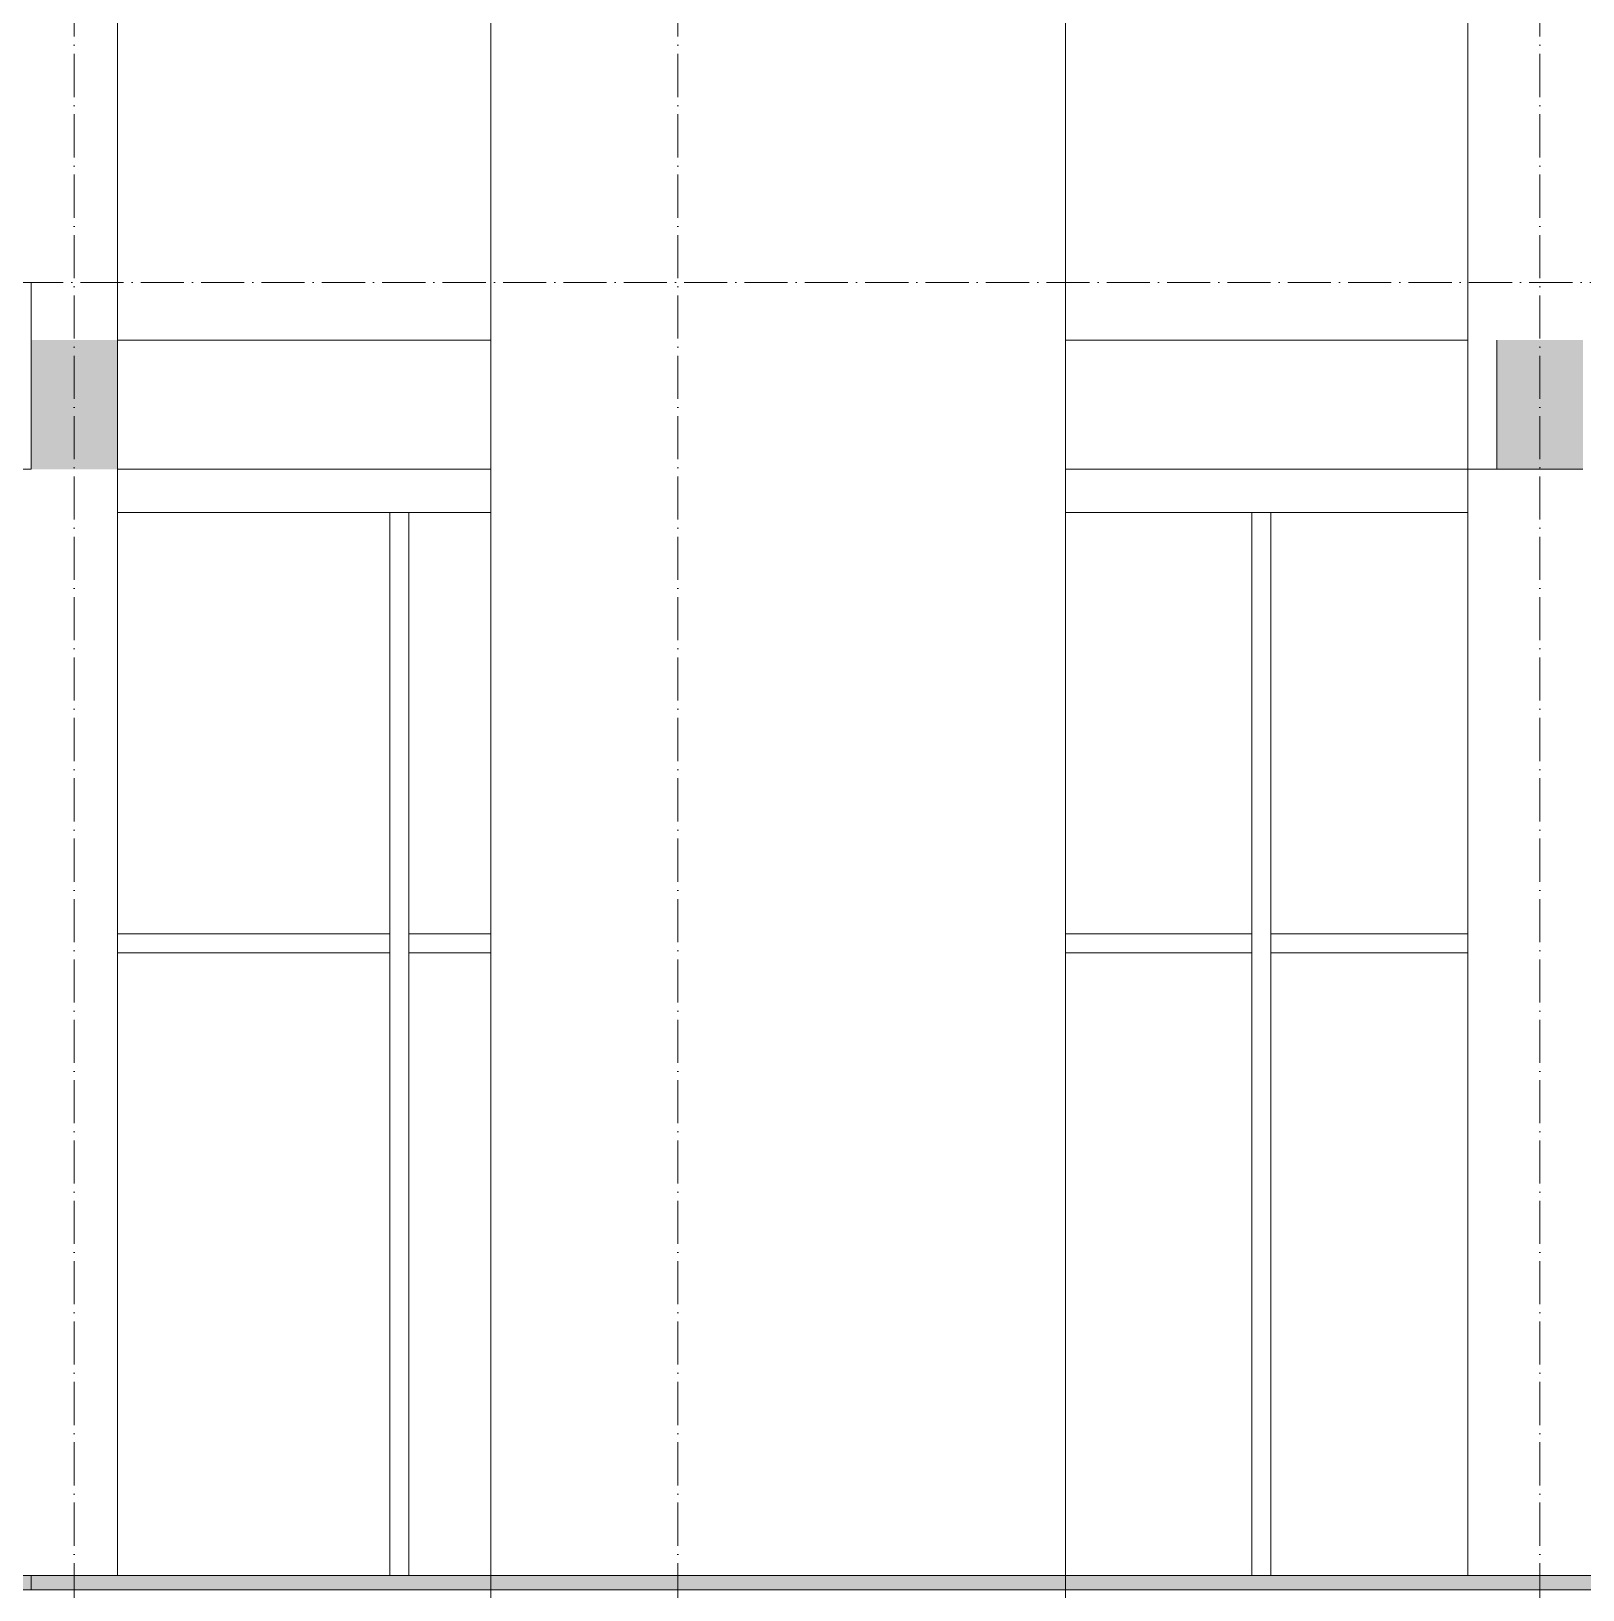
# Model space of a CAD drawing. Header units: millimetres. Extents: x -7075 to 54747, y -13937 to 93540.
# Drawn here: x 6200 to 11600, y 10950 to 16375 of the extents above; entities that cross this region are included whole.
import ezdxf

# ---------------------------------------------------------------- set-up
doc = ezdxf.new("R2010")
doc.units = ezdxf.units.MM
doc.linetypes.add('Grid Line', pattern=[4.2, 3, -0.6, 0, -0.6])
for name, color, linetype, lineweight in [('A-GLAZ-CWMG', 55, 'Continuous', 5), ('KINH', 152, 'Continuous', 5), ('NET CAT', 3, 'Continuous', 5), ('NET CATConcrete', 3, 'Continuous', 5), ('NET-CAT', 3, 'Continuous', 15), ('NET-THAY', 2, 'Continuous', 9), ('TRUC', 225, 'Continuous', 5)]:
    doc.layers.add(name, color=color, linetype=linetype, lineweight=lineweight)

# ---------------------------------------------------------------- blocks, each defined once
blk = doc.blocks.new('M_Concrete-Rectangular-Column - C3-2000 x 300mm-1087929-A-A')
at = {"layer": 'NET CAT', "color": 4}
blk.add_line((6499.9, 18400), (6499.9, 11000), dxfattribs=at)
blk = doc.blocks.new('ALC1807-ASCENT PLAZA-KET CAU 180524_rvt-1-A-A')
at = {"layer": 'NET CAT', "color": 4}
for p, q in [((7799.9, 18400), (7799.9, 0)), ((9799.9, 0), (9799.9, 18400)), ((11199.9, 18400), (11199.9, 11000))]:
    blk.add_line(p, q, dxfattribs=at)
at = {"color": 4, "lineweight": 5}
blk.add_blockref('M_Concrete-Rectangular-Column - C3-2000 x 300mm-1087929-A-A', (0, 0), dxfattribs=at)
blk = doc.blocks.new('Rectangular Mullion - Rectangular Mullion-1982566-A-A')
at = {"layer": 'A-GLAZ-CWMG'}
for p, q in [((7447.9, 13233.3), (6499.9, 13233.3)), ((7447.9, 13233.3), (7447.9, 13166.7)), ((6499.9, 13166.7), (7447.9, 13166.7))]:
    blk.add_line(p, q, dxfattribs=at)
blk = doc.blocks.new('Rectangular Mullion - Rectangular Mullion-V16-A-A')
at = {"layer": 'A-GLAZ-CWMG'}
for p, q in [((7514.6, 13166.7), (7514.6, 13233.3)), ((7799.9, 13233.3), (7514.6, 13233.3)), ((7514.6, 13166.7), (7799.9, 13166.7))]:
    blk.add_line(p, q, dxfattribs=at)
blk = doc.blocks.new('Rectangular Mullion - Rectangular Mullion-V17-A-A')
at = {"layer": 'A-GLAZ-CWMG'}
for p, q in [((10447.9, 13233.3), (9799.9, 13233.3)), ((10447.9, 13233.3), (10447.9, 13166.7)), ((9799.9, 13166.7), (10447.9, 13166.7))]:
    blk.add_line(p, q, dxfattribs=at)
blk = doc.blocks.new('Rectangular Mullion - Rectangular Mullion-V15-A-A')
at = {"layer": 'A-GLAZ-CWMG'}
for p, q in [((2248.1, 13200), (2248.1, 11000)), ((2314.7, 13200), (2314.7, 11000))]:
    blk.add_line(p, q, dxfattribs=at)
blk = doc.blocks.new('Rectangular Mullion - Rectangular Mullion-1978522-A-A')
at = {"layer": 'A-GLAZ-CWMG'}
for p, q in [((2248.1, 14700), (2248.1, 13200)), ((2314.7, 14700), (2314.7, 13200))]:
    blk.add_line(p, q, dxfattribs=at)
blk = doc.blocks.new('System Panel - Glazed-1983754-A-A')
at = {"layer": 'KINH'}
blk.add_line((10899.9, 4850), (10470.3, 4850), dxfattribs=at)
blk = doc.blocks.new('System Panel - Glazed-1983755-A-A')
at = {"layer": 'KINH'}
blk.add_line((10389.3, 4850), (9799.9, 4850), dxfattribs=at)

msp = doc.modelspace()

# ---------------------------------------------------------------- hatches: boundary and pattern name
at = {"layer": 'NET CATConcrete'}
for points in [[(6499.9, 14850), (6499.9, 15300), (6199.9, 15300), (6199.9, 14850)], [(11600.1, 14850), (11600.1, 15300), (11300.1, 15300), (11300.1, 14850)]]:
    msp.add_hatch(color=256, dxfattribs=at).paths.add_polyline_path(points, flags=0)
at = {"layer": 'NET-THAY'}
h = msp.add_hatch(dxfattribs=at)
h.set_pattern_fill('FP_2', style=0, pattern_type=2)
h.set_pattern_definition([(0, (19236.3, 39800), (1625.6, 406.4), [67.056, -1152.144, 67.056, -1152.144, -6502.4]), (0, (19236.3, 39800), (1625.6, 406.4), [-2438.4, 67.056, -2371.344, 67.056, -1152.144, -2844.8]), (0, (19236.3, 39800), (1625.6, 406.4), [-6096, 67.056, -745.744, 67.056, -1964.944]), (120, (19845.9, 40003.2), (-1164.7527, 1204.611), [67.056, -1152.144, 67.056, -7654.544]), (120, (19845.9, 40003.2), (-1164.7527, 1204.611), [-1286.256, -1152.144, 67.056, -2371.344, -4064]), (120, (19845.9, 40003.2), (-1164.7527, 1204.611), [-4876.8, 67.056, -1152.144, 67.056, -2777.744]), (120, (19845.9, 40003.2), (-1164.7527, 1204.611), [-6163.056, -745.744, 67.056, -1964.944]), (240, (20049.1, 40816), (-460.8473, -1611.011), [67.056, -1152.144, 67.056, -7654.544]), (240, (20049.1, 40816), (-460.8473, -1611.011), [-1286.256, -1152.144, 67.056, -2371.344, -4064]), (240, (20049.1, 40816), (-460.8473, -1611.011), [-4876.8, 67.056, -1152.144, 67.056, -2777.744]), (240, (20049.1, 40816), (-460.8473, -1611.011), [-6163.056, -745.744, 67.056, -1964.944])])
h.paths.add_polyline_path([(42589.9, 10950), (42589.9, 11000), (-10.1, 11000), (-10.1, 10950), (40110.6, 10950)], flags=0)

# ---------------------------------------------------------------- linework, layer by layer
at = {"layer": 'A-GLAZ-CWMG'}
for p, q in [((10514.7, 13166.7), (10514.7, 13233.3)), ((11199.9, 13233.3), (10514.7, 13233.3)), ((10514.7, 13166.7), (11199.9, 13166.7))]:
    msp.add_line(p, q, dxfattribs=at)
at = {"layer": 'NET CAT', "lineweight": 13}
for p, q in [((6199.9, 15300), (6199.9, 14850)), ((6499.9, 14850), (6499.9, 15300))]:
    msp.add_line(p, q, dxfattribs=at)
at = {"layer": 'NET CATConcrete'}
for p, q in [((11300.3, 14850), (11300.3, 15300)), ((7799.9, 14850), (6499.9, 14850)), ((10899.9, 14850), (9799.9, 14850)), ((11600.1, 14850), (11300.3, 14850))]:
    msp.add_line(p, q, dxfattribs=at)
at = {"layer": 'NET-CAT'}
for p, q in [((6199.9, 15500), (6199.9, 15450)), ((6199.9, 15450), (6199.9, 15300)), ((42589.9, 11000), (-10.1, 11000)), ((6199.9, 11000), (6199.9, 10950)), ((-10.1, 10950), (42589.9, 10950))]:
    msp.add_line(p, q, dxfattribs=at)
at = {"layer": 'NET-THAY'}
for p, q in [((6499.9, 15300), (7799.9, 15300)), ((9799.9, 15300), (11199.9, 15300)), ((7799.9, 14700), (6499.9, 14700)), ((7799.9, 11000), (7799.9, 14700)), ((11199.9, 14700), (9799.9, 14700)), ((9799.9, 11000), (9799.9, 14700))]:
    msp.add_line(p, q, dxfattribs=at)
for points in [[(6199.9, 14850), (1799.9, 14850)], [(7799.9, 14850), (6499.9, 14850)], [(11300.3, 14850), (9799.9, 14850)]]:
    msp.add_lwpolyline(points, dxfattribs=at)
at = {"layer": 'TRUC', "linetype": 'Grid Line', "ltscale": 50}
for p, q in [((6349.9, -10536.9), (6349.9, 93540.4)), ((8449.9, -10536.9), (8449.9, 93540.4)), ((11449.9, -10536.9), (11449.9, 93540.4)), ((-7075.1, 15500), (51521, 15500)), ((-7075.1, 11000), (51521, 11000))]:
    msp.add_line(p, q, dxfattribs=at)

# ---------------------------------------------------------------- block references
at = {"lineweight": 5}
msp.add_blockref('ALC1807-ASCENT PLAZA-KET CAU 180524_rvt-1-A-A', (0, 0), dxfattribs=at)
at = {"layer": 'A-GLAZ-CWMG'}
for name, p in [('Rectangular Mullion - Rectangular Mullion-1978522-A-A', (5199.9, 0)), ('Rectangular Mullion - Rectangular Mullion-1978522-A-A', (8199.9, 0)), ('Rectangular Mullion - Rectangular Mullion-1982566-A-A', (0, 0)), ('Rectangular Mullion - Rectangular Mullion-V15-A-A', (5199.9, 0)), ('Rectangular Mullion - Rectangular Mullion-V16-A-A', (0, 0)), ('Rectangular Mullion - Rectangular Mullion-V17-A-A', (0, 0)), ('Rectangular Mullion - Rectangular Mullion-V15-A-A', (8199.9, 0))]:
    msp.add_blockref(name, p, dxfattribs=at)
at = {"layer": 'KINH'}
for name in ['System Panel - Glazed-1983755-A-A', 'System Panel - Glazed-1983754-A-A']:
    msp.add_blockref(name, (0, 10000), dxfattribs=at)

doc.saveas('drawing.dxf')
